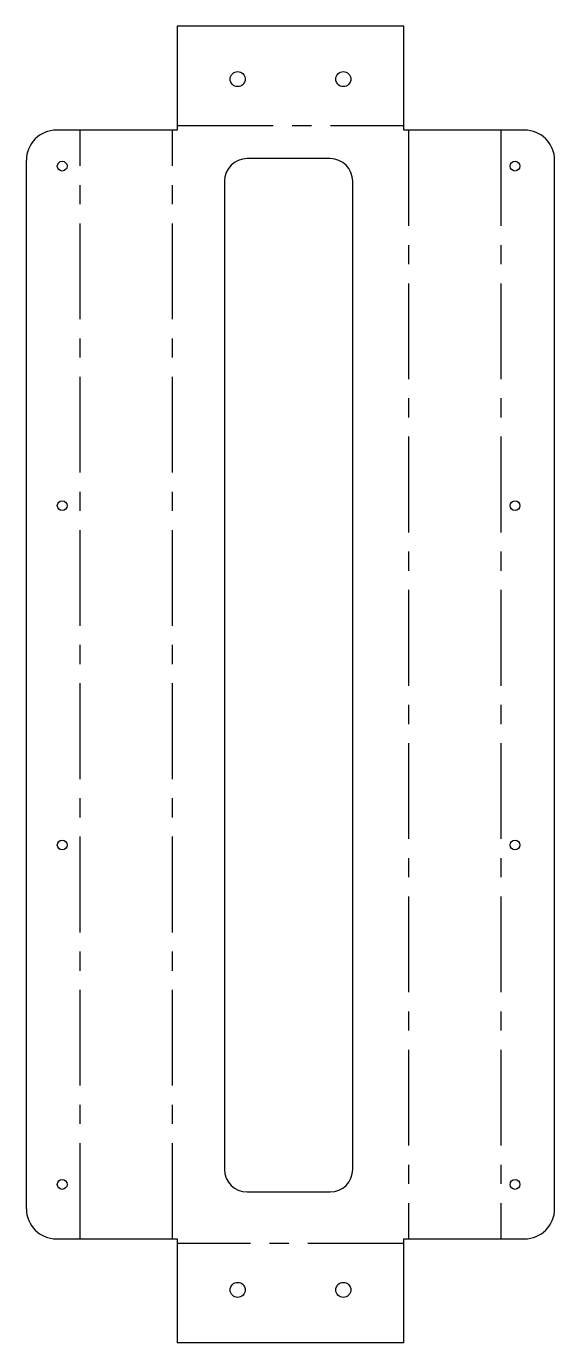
# Model space of a CAD drawing. Header units: millimetres. Extents: x -35 to 35, y -87 to 87.
import ezdxf

# ---------------------------------------------------------------- set-up
doc = ezdxf.new("R2010")
doc.units = ezdxf.units.MM
doc.linetypes.add('CENTERX2', pattern=[20.32, 12.7, -2.54, 2.54, -2.54])

msp = doc.modelspace()

# ---------------------------------------------------------------- linework, layer by layer
at = {"color": 7, "linetype": 'Continuous', "lineweight": 25}
for p, q in [((15, 87.26), (-15, 87.26)), ((-15, 87.26), (-15, 73.5)), ((15, 73.5), (15, 87.26)), ((-15, 73.5), (-31.01, 73.5)), ((31.01, 73.5), (15, 73.5)), ((-35.01, -69.5), (-35.01, 69.5)), ((5.25, 69.72), (-5.75, 69.72)), ((35.01, -69.5), (35.01, 69.5)), ((-8.75, 66.72), (-8.75, -64.28)), ((8.25, -64.28), (8.25, 66.72)), ((-5.75, -67.28), (5.25, -67.28)), ((-31.01, -73.5), (-15, -73.5)), ((-15, -73.5), (-15, -87.26)), ((15, -73.5), (31.01, -73.5)), ((15, -87.26), (15, -73.5)), ((15, -87.26), (-15, -87.26))]:
    msp.add_line(p, q, dxfattribs=at)
at = {"color": 7, "linetype": 'CENTERX2'}
for p, q in [((-27.88, -73.5), (-27.88, 73.5)), ((-15.63, -73.5), (-15.63, 73.5)), ((-15, 74.13), (15, 74.13)), ((15.63, 73.5), (15.63, -73.5)), ((27.88, 73.5), (27.88, -73.5)), ((15, -74.13), (-15, -74.13))]:
    msp.add_line(p, q, dxfattribs=at)
at = {"color": 7, "linetype": 'Continuous', "lineweight": 25}
for centre, radius in [((-7, 80.26), 1), ((7, 80.26), 1), ((-30.26, 68.72), 0.65), ((29.76, 68.72), 0.65), ((-30.26, 23.72), 0.65), ((29.76, 23.72), 0.65), ((-30.26, -21.28), 0.65), ((29.76, -21.28), 0.65), ((-30.26, -66.28), 0.65), ((29.76, -66.28), 0.65), ((-7, -80.26), 1), ((7, -80.26), 1)]:
    msp.add_circle(centre, radius, dxfattribs=at)
for centre, radius, start, end in [((-31.01, 69.5), 4, 90, 180), ((31.01, 69.5), 4, 0, 90), ((-5.75, 66.72), 3, 90, 180), ((5.25, 66.72), 3, 0, 90), ((-5.75, -64.28), 3, 180, 270), ((5.25, -64.28), 3, 270, 0), ((-31.01, -69.5), 4, 180, 270), ((31.01, -69.5), 4, 270, 0)]:
    msp.add_arc(centre, radius, start, end, dxfattribs=at)

doc.saveas('drawing.dxf')
